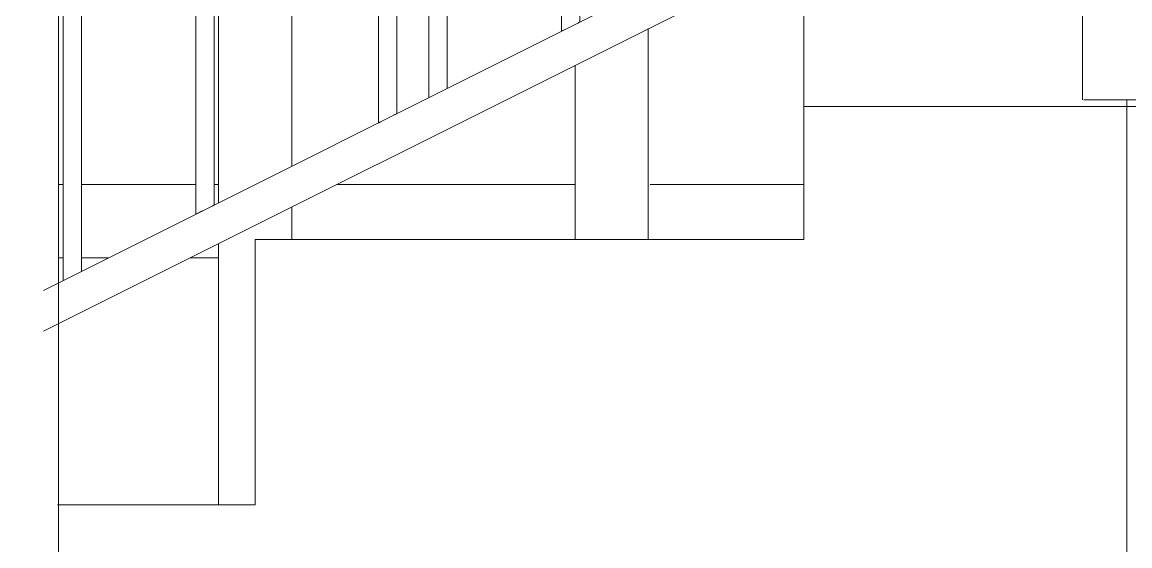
# Model space of a CAD drawing. Header units: millimetres. Extents: x -515342 to 330399, y -224905 to 507333.
# Drawn here: x 77901 to 78507, y 1560 to 1846 of the extents above; entities that cross this region are included whole.
import ezdxf

# ---------------------------------------------------------------- set-up
doc = ezdxf.new("R2010")
doc.units = ezdxf.units.MM
doc.layers.get('0').update_dxf_attribs({"lineweight": 0})
for name, color, linetype, lineweight in [('Ограждение', 7, 'Continuous', 0), ('Стены внутренние', 7, 'Continuous', 0), ('Стены штриховка поверхности', 7, 'Continuous', 0)]:
    doc.layers.add(name, color=color, linetype=linetype, lineweight=lineweight)

# ---------------------------------------------------------------- blocks, each defined once
blk = doc.blocks.new('Ограждение - АР_Ограждение_Балясина_D40 доп поручень 700-V154-О_АР_Эскиз_Фасад 12-1 копия 1')
at = {"layer": 'Ограждение'}
for p, q in [((-104546.67, -156.67), (-104546.67, -205)), ((-104557.32, -205), (-104540, -205)), ((-104530, -205), (-104525.86, -205)), ((-104520, -340), (-104520, -224.74)), ((-104560, -244.72), (-104560, -340))]:
    blk.add_line(p, q, dxfattribs=at)
at = {"layer": 'Ограждение', "flags": 128}
blk.add_lwpolyline([(-104546.67, -130), (-104546.67, -130.02), (-104546.67, -130.09), (-104546.67, -130.19), (-104546.67, -130.34), (-104546.67, -130.53), (-104546.67, -130.76), (-104546.67, -131.04), (-104546.67, -131.35), (-104546.67, -131.71), (-104546.67, -132.11), (-104546.67, -132.54), (-104546.67, -133.01), (-104546.67, -133.52), (-104546.67, -134.07), (-104546.67, -134.66), (-104546.67, -135.28), (-104546.67, -135.93), (-104546.67, -136.62), (-104546.67, -137.34), (-104546.67, -138.09), (-104546.67, -138.87), (-104546.67, -139.68), (-104546.67, -140.51), (-104546.67, -141.37), (-104546.67, -142.26), (-104546.67, -143.17), (-104546.67, -144.1), (-104546.67, -145.05), (-104546.67, -146.02), (-104546.67, -147), (-104546.67, -148.01), (-104546.67, -149.02), (-104546.67, -150.05), (-104546.67, -151.09), (-104546.67, -152.13), (-104546.67, -153.19), (-104546.67, -154.25), (-104546.67, -155.31), (-104546.67, -156.38), (-104546.67, -156.67)], dxfattribs=at)
blk = doc.blocks.new('Ограждение - Ограждение-9726409-О_АР_Эскиз_Фасад 12-1 копия 1')
blk.add_blockref('Ограждение - АР_Ограждение_Балясина_D40 доп поручень 700-V154-О_АР_Эскиз_Фасад 12-1 копия 1', (0, 0))
blk = doc.blocks.new('Тип перил - Перила_Внутренний_-9726625-О_АР_Эскиз_Фасад 12-1 копия 1')
at = {"layer": 'Ограждение'}
for p, q in [((-104839.87, -310), (-104842.5, -310)), ((-104767.37, -310), (-104830.17, -310)), ((-104755, -310), (-104757.64, -310)), ((-104559.91, -310), (-104690.28, -310)), ((-104435, -310), (-104518.97, -310)), ((-104842.5, -350), (-104839.87, -350)), ((-104830.13, -350), (-104815, -350)), ((-104770.28, -350), (-104755, -350))]:
    blk.add_line(p, q, dxfattribs=at)
blk = doc.blocks.new('Ограждение - АР_Ограждение_Балясина_10-10261096-О_АР_Эскиз_Фасад 12-1 копия 1')
at = {"layer": 'Ограждение'}
for p, q in [((-104430, -157.5), (-104430, 457.78)), ((-104440, 452.78), (-104440, -162.5))]:
    blk.add_line(p, q, dxfattribs=at)
blk = doc.blocks.new('Ограждение - АР_Ограждение_Балясина_D40 доп поручень 700_900-V167-О_АР_Эскиз_Фасад 12-1 копия 1')
at = {"layer": 'Ограждение'}
for p, q in [((-104715, -300), (-104715, 315.28)), ((-104755, 295.28), (-104755, -320)), ((-104715, -340), (-104715, -322.36)), ((-104755, -342.36), (-104755, -485))]:
    blk.add_line(p, q, dxfattribs=at)
blk = doc.blocks.new('Ограждение - АР_Ограждение_Балясина_10-V168-О_АР_Эскиз_Фасад 12-1 копия 1')
at = {"layer": 'Ограждение'}
for p, q in [((-104830, -357.5), (-104830, 257.78)), ((-104840, 252.78), (-104840, -362.5))]:
    blk.add_line(p, q, dxfattribs=at)
blk = doc.blocks.new('Ограждение - Ограждение-9728431-О_АР_Эскиз_Фасад 12-1 копия 1')
for name, p in [('Ограждение - АР_Ограждение_Балясина_10-10261096-О_АР_Эскиз_Фасад 12-1 копия 1', (-200, -100)), ('Ограждение - АР_Ограждение_Балясина_D40 доп поручень 700_900-V167-О_АР_Эскиз_Фасад 12-1 копия 1', (0, 0)), ('Ограждение - АР_Ограждение_Балясина_10-V168-О_АР_Эскиз_Фасад 12-1 копия 1', (0, 0))]:
    blk.add_blockref(name, p)
blk = doc.blocks.new('Ограждение - АР_Ограждение_Балясина_D40 доп поручень 700_900-V195-О_АР_Эскиз_Фасад 12-1 копия 1')
at = {"layer": 'Ограждение'}
for p, q in [((-104282.5, -263.75), (-104282.5, 1061.25)), ((-104262.5, -263.75), (-104281.82, -263.75)), ((-104243.18, -263.75), (-104262.5, -263.75))]:
    blk.add_line(p, q, dxfattribs=at)
blk = doc.blocks.new('Ограждение - АР_Ограждение_Балясина_10-V196-О_АР_Эскиз_Фасад 12-1 копия 1')
at = {"layer": 'Ограждение'}
for p, q in [((-104357.5, 994.03), (-104357.5, -121.25)), ((-104367.5, -126.25), (-104367.5, 989.03))]:
    blk.add_line(p, q, dxfattribs=at)
at = {"layer": 'Ограждение', "flags": 128}
for points in [[(-104362.5, -123.75), (-104364.67, -124.83), (-104366.41, -125.7), (-104367.37, -126.19), (-104367.5, -126.25)], [(-104357.5, -121.25), (-104357.63, -121.31), (-104358.59, -121.8), (-104360.33, -122.67), (-104362.5, -123.75)]]:
    blk.add_lwpolyline(points, dxfattribs=at)
blk = doc.blocks.new('Ограждение - АР_Ограждение_Балясина_10-V197-О_АР_Эскиз_Фасад 12-1 копия 1')
at = {"layer": 'Ограждение'}
for p, q in [((-104757.5, 794.03), (-104757.5, -321.25)), ((-104767.5, -326.25), (-104767.5, 789.03))]:
    blk.add_line(p, q, dxfattribs=at)
at = {"layer": 'Ограждение', "flags": 128}
for points in [[(-104762.5, -323.75), (-104764.67, -324.83), (-104766.41, -325.7), (-104767.37, -326.19), (-104767.5, -326.25)], [(-104757.5, -321.25), (-104757.63, -321.31), (-104758.59, -321.8), (-104760.33, -322.67), (-104762.5, -323.75)]]:
    blk.add_lwpolyline(points, dxfattribs=at)
blk = doc.blocks.new('Ограждение - АР_Ограждение_Балясина_D40 доп поручень 700_900-10261106-О_АР_Эскиз_Фасад 12-1 копия 1')
at = {"layer": 'Ограждение'}
blk.add_line((-104842.5, 805.2), (-104842.5, -563.75), dxfattribs=at)
blk = doc.blocks.new('Ограждение - Ограждение-9728925-О_АР_Эскиз_Фасад 12-1 копия 1')
at = {"layer": 'Ограждение'}
for p, q in [((-104274.3, -79.65), (-104850.7, -367.85)), ((-104850.7, -390.21), (-104274.3, -102.01))]:
    blk.add_line(p, q, dxfattribs=at)
for name, p in [('Ограждение - АР_Ограждение_Балясина_D40 доп поручень 700_900-V195-О_АР_Эскиз_Фасад 12-1 копия 1', (0, 0)), ('Ограждение - АР_Ограждение_Балясина_10-V196-О_АР_Эскиз_Фасад 12-1 копия 1', (-200, -100)), ('Ограждение - АР_Ограждение_Балясина_10-V196-О_АР_Эскиз_Фасад 12-1 копия 1', (-300, -150)), ('Ограждение - АР_Ограждение_Балясина_D40 доп поручень 700_900-10261106-О_АР_Эскиз_Фасад 12-1 копия 1', (0, 0)), ('Ограждение - АР_Ограждение_Балясина_10-V197-О_АР_Эскиз_Фасад 12-1 копия 1', (0, 0))]:
    blk.add_blockref(name, p)
blk = doc.blocks.new('СД_Люблино_Фасады_rvt-1-О_АР_Эскиз_Фасад 12-1 копия 1')
at = {"layer": 'Стены штриховка поверхности', "true_color": 0xcacaca}
h = blk.add_hatch(dxfattribs=at)
h.set_pattern_fill('FP_9', color=9, style=0, pattern_type=2)
h.set_pattern_definition([(0, (-102095, 0), (0, 600), []), (90, (-102095, 0), (-600, 4e-14), [])])
h.paths.add_polyline_path([(-104069.21, -1450), (-103935, -1450), (-103935, -914), (-103635, -914), (-103635, -750), (-103944, -750), (-103944, -710), (-103730, -710), (-103731, -50), (-104025.66, -50), (-104025.68, -200), (-104064.34, -200), (-104064.34, -50), (-104135, -50), (-104135, -195), (-104243.16, -195), (-104243.18, -263.75), (-104281.84, -263.75), (-104281.84, -195), (-104435, -195), (-104435, -340), (-104735, -340), (-104735, -485), (-104843.16, -485), (-104843.18, -563.75), (-104881.84, -563.75), (-104881.84, -485), (-104980, -485), (-104980, -1450), (-104518.97, -1450)])
h.paths.add_polyline_path([(-105020, -775), (-105020, -727.92), (-105035, -727.92), (-105035, -775), (-105024.96, -775)])
h.paths.add_polyline_path([(-105024.96, -714.58), (-105020, -714.19), (-105020, -606.67), (-105035, -606.67), (-105035, -714.58)])
h.paths.add_polyline_path([(-103680, -710), (-103635, -710), (-103635, -300), (-102135, -300), (-102135, -50), (-102145.66, -50), (-102145.68, -200), (-102184.34, -200), (-102184.34, -50), (-102225.66, -50), (-102225.68, -200), (-102264.34, -200), (-102264.34, -50), (-102825.66, -50), (-102825.68, -200), (-102864.34, -200), (-102864.34, -50), (-103425.66, -50), (-103425.68, -200), (-103464.34, -200), (-103464.34, -50), (-103680, -50), (-103680, -660)])
h.paths.add_polyline_path([(-105024.96, -593.33), (-105020, -593.33), (-105020, -527.92), (-105035, -527.92), (-105035, -593.33)])
h.paths.add_polyline_path([(-105024.96, -514.58), (-105020, -514.58), (-105020, -485), (-105035, -485), (-105035, -514.58)])
at = {"layer": 'Стены внутренние'}
for p, q in [((-104435, -195), (-104435, -340)), ((-104435, -340), (-104735, -340)), ((-104735, -340), (-104735, -485)), ((-104735, -485), (-104843.18, -485))]:
    blk.add_line(p, q, dxfattribs=at)
at = {"layer": 'Ограждение', "lineweight": 9}
for name in ['Ограждение - Ограждение-9728431-О_АР_Эскиз_Фасад 12-1 копия 1', 'Ограждение - Ограждение-9728925-О_АР_Эскиз_Фасад 12-1 копия 1', 'Ограждение - Ограждение-9726409-О_АР_Эскиз_Фасад 12-1 копия 1', 'Тип перил - Перила_Внутренний_-9726625-О_АР_Эскиз_Фасад 12-1 копия 1']:
    blk.add_blockref(name, (0, 0), dxfattribs=at)

msp = doc.modelspace()

# ---------------------------------------------------------------- block references
msp.add_blockref('СД_Люблино_Фасады_rvt-1-О_АР_Эскиз_Фасад 12-1 копия 1', (182763.6864, 2067.7355))

doc.saveas('drawing.dxf')
